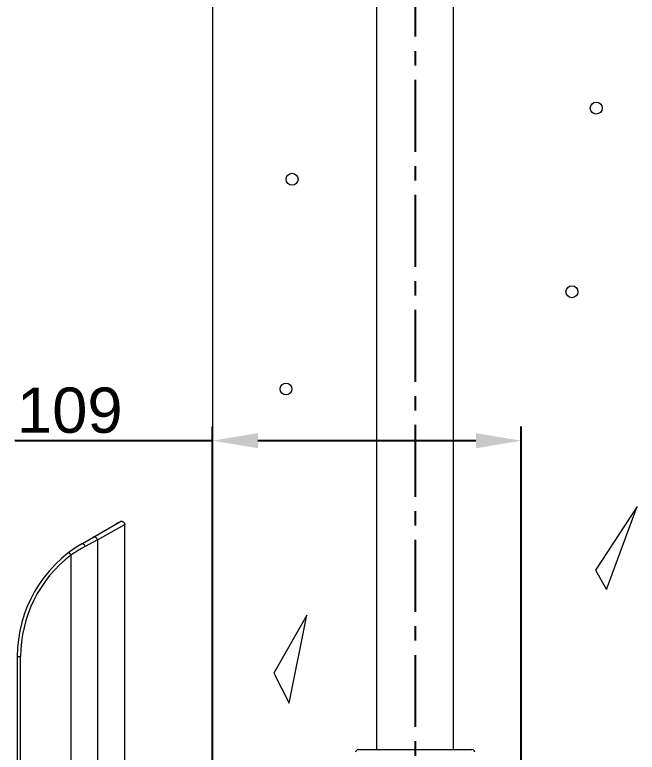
# Model space of a CAD drawing. Header units: millimetres. Extents: x 3895 to 4697, y -1269 to -217.
# Drawn here: x 4432.3 to 4487.3, y -812.7 to -747.6 of the extents above; entities that cross this region are included whole.
import ezdxf

# ---------------------------------------------------------------- set-up
doc = ezdxf.new("R2010")
doc.units = ezdxf.units.MM
doc.header["$LTSCALE"] = 0.1
doc.linetypes.add('CENTERX2', pattern=[101.6, 63.5, -12.7, 12.7, -12.7])
doc.layers.get('0').update_dxf_attribs({"lineweight": 15})
doc.layers.add('CENTER', color=1, linetype='CENTERX2')
doc.layers.add('DIM', color=3, linetype='Continuous', lineweight=13)
doc.layers.add('TEXT', color=2, linetype='Continuous', lineweight=18)
doc.styles.get("Standard").update_dxf_attribs({"font": 'arial.ttf'})
doc.dimstyles.new('ISO-25', dxfattribs={"dimtxt": 2.5, "dimasz": 2.5, "dimexe": 1.25, "dimexo": 0.625, "dimtad": 1, "dimlfac": 5, "dimtxsty": 'Standard', "dimcen": 2.5, "dimadec": 0, "dimazin": 0, "dimtfac": 1, "dimtmove": 0, "dimatfit": 3, "dimfxl": 1, "dimarcsym": 0})

# ---------------------------------------------------------------- blocks, each defined once
blk = doc.blocks.new('*D115')
at = {"layer": 'Defpoints', "color": 0, "transparency": 16777216}
for p in [(4477.054, -785.204), (4477.054, -822.719), (4449.804, -834.869)]:
    blk.add_point(p, dxfattribs=at)
at = {"layer": 'DIM', "color": 0, "lineweight": -2, "transparency": 16777216}
for p, q in [((4449.804, -834.244), (4449.804, -783.954)), ((4477.054, -822.094), (4477.054, -783.954)), ((4449.804, -785.204), (4432.331, -785.204)), ((4473.054, -785.204), (4453.804, -785.204))]:
    blk.add_line(p, q, dxfattribs=at)
at = {"layer": 'DIM', "color": 0, "transparency": 16777216}
for points in [[(4453.804, -784.537), (4453.804, -785.87), (4449.804, -785.204)], [(4473.054, -784.537), (4473.054, -785.87), (4477.054, -785.204)]]:
    blk.add_solid(points, dxfattribs=at)
at = {"layer": 'DIM', "color": 0, "transparency": 16777216, "insert": (4437.191, -782.537), "char_height": 4, "attachment_point": 5}
blk.add_mtext('109', dxfattribs=at)

msp = doc.modelspace()

# ---------------------------------------------------------------- linework, layer by layer
msp.add_line((4449.8034, -478.7667), (4449.8034, -1058.5925))
at = {"color": 7, "linetype": 'Continuous'}
for p, q in [((4464.3008, -812.482), (4464.3008, -543.8578)), ((4471.056, -812.482), (4471.056, -543.8578)), ((4438.2979, -794.2767), (4441.5966, -792.3563)), ((4439.6305, -793.9576), (4442.0475, -792.617)), ((4441.2976, -792.5305), (4441.5966, -792.3563)), ((4442.0475, -835.0044), (4442.0475, -792.626)), ((4439.6305, -793.9576), (4438.5507, -794.5359)), ((4439.6305, -793.9576), (4439.6305, -823.3222)), ((4437.0983, -795.0792), (4437.2803, -795.3177)), ((4437.2803, -795.3177), (4437.2803, -821.0447)), ((4432.5482, -804.2766), (4432.5481, -815.9943)), ((4432.5482, -804.2766), (4432.8482, -804.2766)), ((4432.8482, -815.6617), (4432.8482, -804.2766)), ((4462.6661, -812.482), (4472.6907, -812.482))]:
    msp.add_line(p, q, dxfattribs=at)
msp.add_lwpolyline([(4441.5968, -792.3562), (4441.7007, -792.3192), (4441.8088, -792.3223), (4441.9066, -792.3612), (4441.9822, -792.4293), (4442.0292, -792.5122), (4442.0471, -792.6002), (4442.0475, -792.6163)], dxfattribs=at)
for centre, radius, start, end in [((4444.1188, -804.2766), 11.5707, 120.202319, 180), ((4444.4008, -805.4646), 12.396, 118.159511, 125.058493), ((4444.1189, -804.2766), 11.2707, 127.355321, 179.99994), ((4462.6661, -812.732), 0.25, 90, 177.059309), ((4472.6908, -812.732), 0.25, 2.940691, 90)]:
    msp.add_arc(centre, radius, start, end, dxfattribs=at)
for points, knots in [([(4439.6305, -793.9576), (4439.6159, -793.9161), (4439.5569, -793.7906), (4439.3818, -793.6458), (4439.2916, -793.6983)], [0, 0, 0, 0, 0.2965417, 1, 1, 1, 1]), ([(4438.2982, -794.2766), (4438.3347, -794.2554), (4438.458, -794.3779), (4438.5133, -794.4632), (4438.5507, -794.5358)], [0, 0, 0, 0, 0.3406874, 1, 1, 1, 1])]:
    msp.add_open_spline(points, degree=3, knots=knots, dxfattribs=at)
at = {"layer": 'CENTER'}
msp.add_line((4467.6785, -529.8117), (4467.6785, -919.3404), dxfattribs=at)
at = {"layer": 'TEXT', "color": 2}
for p, q in [((4487.2914, -791.0192), (4483.5935, -796.6365)), ((4484.5745, -798.3542), (4487.2914, -791.0192)), ((4483.5935, -796.6365), (4484.5745, -798.3542)), ((4458.1175, -800.6112), (4455.1937, -805.7346)), ((4456.5555, -808.3764), (4458.1175, -800.6112)), ((4455.1937, -805.7346), (4456.5555, -808.3764))]:
    msp.add_line(p, q, dxfattribs=at)
for centre in [(4483.6754, -755.8333), (4456.8173, -762.1181), (4481.5279, -772.0499), (4456.2801, -780.6395)]:
    msp.add_circle(centre, 0.527, dxfattribs=at)

# ---------------------------------------------------------------- dimensions: what is measured, and where the dimension line sits
at = {"layer": 'DIM'}
dim = msp.add_linear_dim(base=(4477.0535, -785.2038), p1=(4449.8035, -834.869), p2=(4477.0535, -822.719), dimstyle='ISO-25', override={"dimtxt": 4, "dimasz": 4, "dimlfac": 4, "dimfxl": 1.25}, dxfattribs=at)
dim.commit()
dim.dimension.update_dxf_attribs({"geometry": '*D115', "text_midpoint": (4437.1907, -785.2038), "dimtype": 160})

doc.saveas('drawing.dxf')
